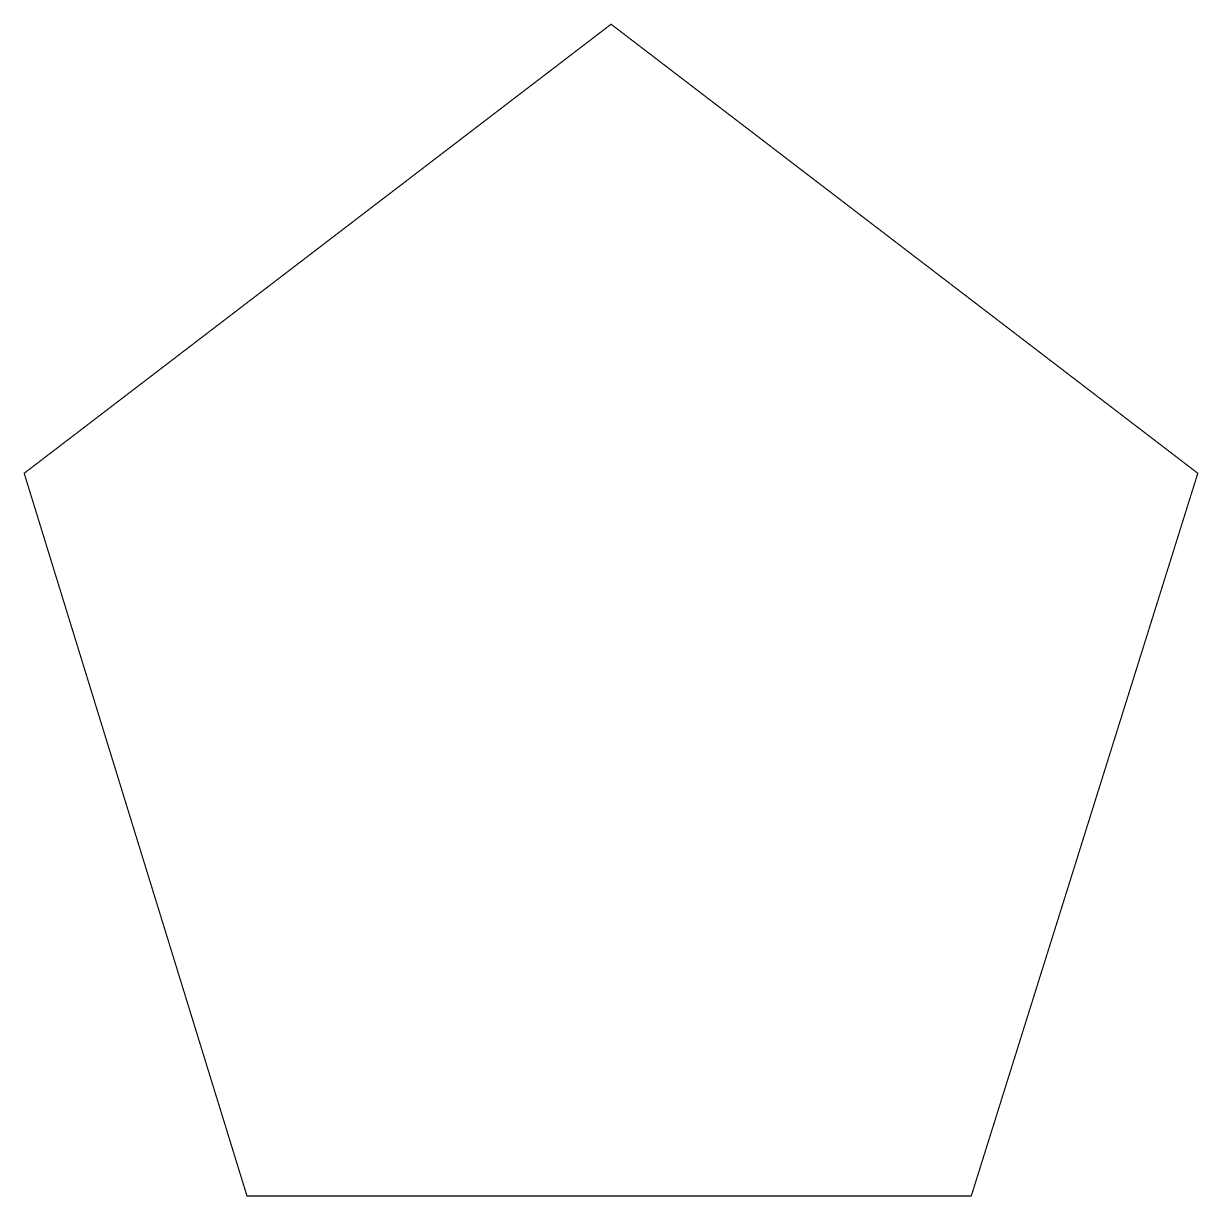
# Model space of a CAD drawing. Extents: x 0.2 to 10.13, y 0.21 to 10.13.
import ezdxf

# ---------------------------------------------------------------- set-up
doc = ezdxf.new("R2010")
doc.units = 0
doc.header["$LTSCALE"] = 0.166667
doc.layers.add('FOREGROUND', color=7, linetype='CONTINUOUS')

msp = doc.modelspace()

# ---------------------------------------------------------------- linework, layer by layer
at = {"layer": 'FOREGROUND', "linetype": 'CONTINUOUS'}
for const_width in [0.01, 0.001667]:
    msp.add_lwpolyline([(5.168333, 10.123333), (10.128333, 6.326667), (8.213333, 0.216667), (2.09, 0.216667), (0.206667, 6.326667)], close=True, dxfattribs=dict(at, const_width=const_width))

doc.saveas('drawing.dxf')
